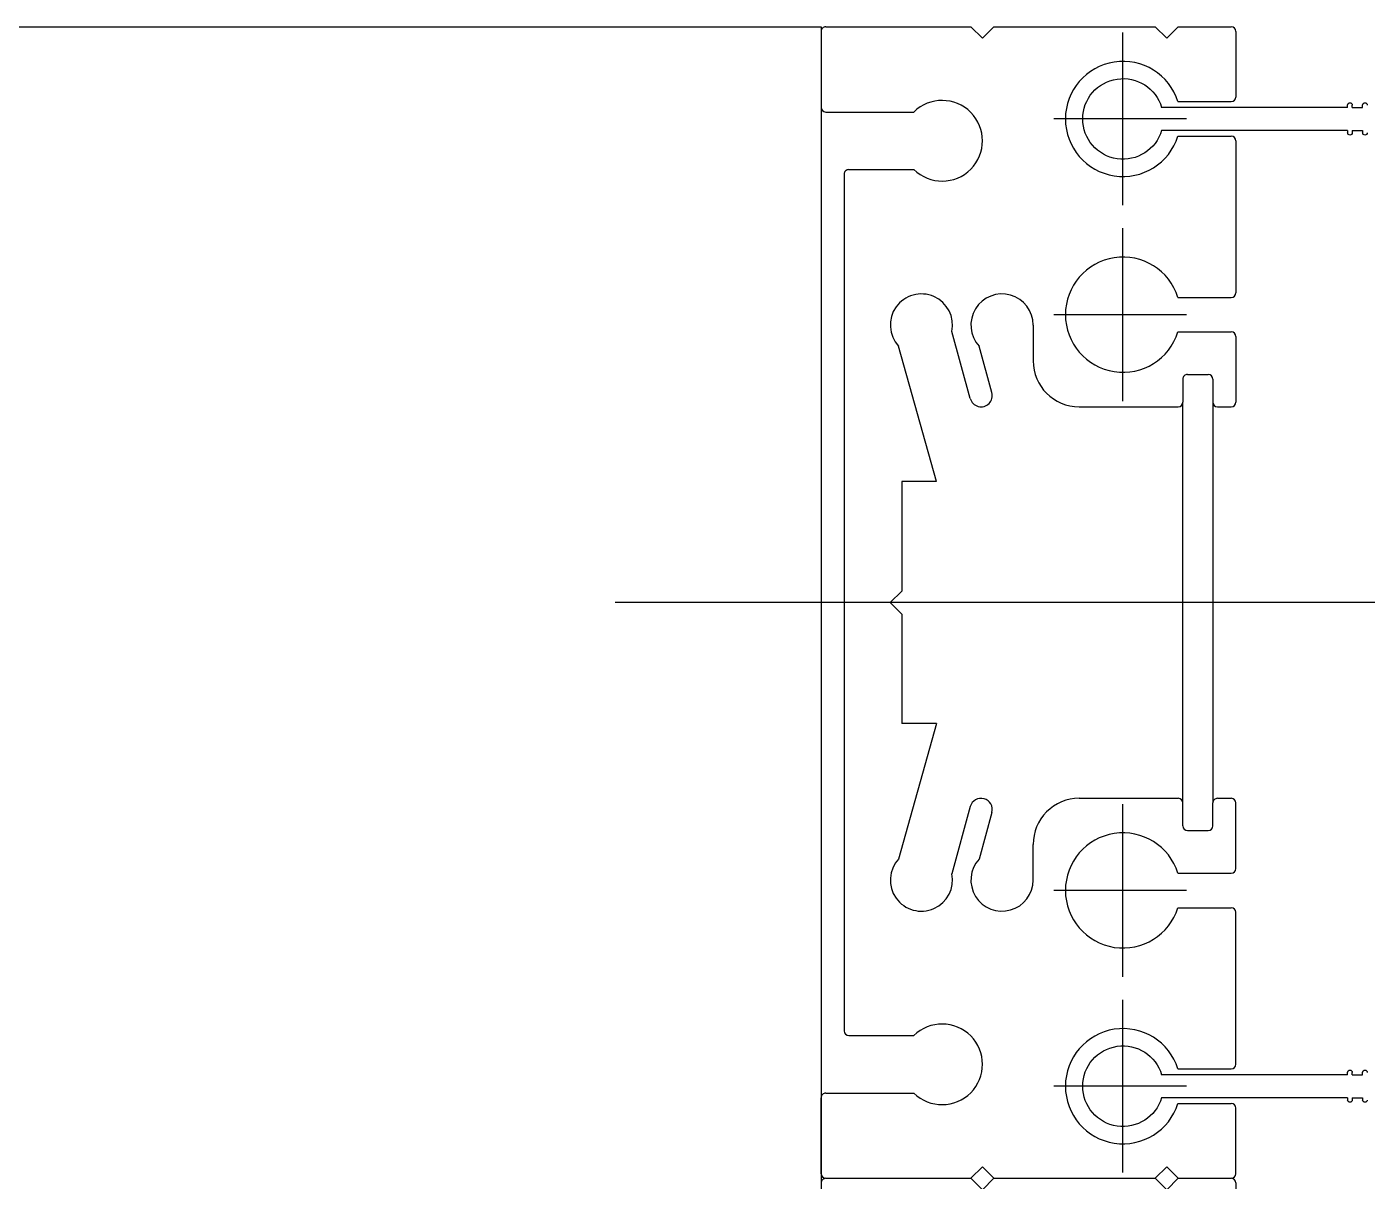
# Model space of a CAD drawing. Extents: x 152195838 to 160350639, y 364657247 to 370318102.
# Drawn here: x 157642362.1 to 157642420.2, y 365055863.3 to 365055913.4 of the extents above; entities that cross this region are included whole.
import ezdxf

# ---------------------------------------------------------------- set-up
doc = ezdxf.new("R2010")
doc.units = 0
doc.header["$MEASUREMENT"] = 0
doc.layers.get('0').update_dxf_attribs({"linetype": 'CONTINUOUS'})
doc.layers.add('XR-PLAN$0$자동도어', color=4, linetype='CONTINUOUS')

# ---------------------------------------------------------------- blocks, each defined once
blk = doc.blocks.new('XR-PLAN$0$AL')
for p, q in [((-0.2, 15.5), (-0.2, 17.8)), ((0, 18), (2.85, 18)), ((3.05, 15.485), (3.05, 17.8)), ((4.55, 15.485), (4.55, 17.8)), ((4.75, 18), (11.35, 18)), ((11.55, 15.485), (11.55, 17.8)), ((13.05, 15.485), (13.05, 17.8)), ((13.25, 18), (16.1, 18)), ((16.3, 17.2), (16.3, 17.8)), ((33.3, 17.2), (33.3, 17.8)), ((36.35, 18), (33.5, 18)), ((36.55, 15.485), (36.55, 17.8)), ((38.05, 15.485), (38.05, 17.8)), ((44.85, 18), (38.25, 18)), ((45.05, 15.485), (45.05, 17.8)), ((46.55, 15.485), (46.55, 17.8)), ((49.6, 18), (46.75, 18)), ((49.8, 15.5), (49.8, 17.8)), ((15.1, 17), (16.1, 17)), ((34.5, 17), (33.5, 17)), ((14.9, 15.9), (14.9, 16.8)), ((34.7, 15.9), (34.7, 16.8)), ((0.3, 15), (-0.2, 15.5)), ((15.1, 15.7), (16.1, 15.7)), ((16.3, 11.2), (16.3, 15.5)), ((33.3, 11.2), (33.3, 15.5)), ((34.5, 15.7), (33.5, 15.7)), ((49.3, 15), (49.8, 15.5)), ((0.3, 15), (-0.2, 14.5)), ((49.3, 15), (49.8, 14.5)), ((-0.2, 7.5), (-0.2, 14.5)), ((49.8, 7.5), (49.8, 14.5)), ((12.75, 9.2), (14.3, 9.2)), ((36.85, 9.2), (35.3, 9.2)), ((0.3, 7), (-0.2, 7.5)), ((0.3, 7), (-0.2, 6.5)), ((15.683, 7.411), (13.665, 6.857)), ((33.917, 7.411), (35.935, 6.857)), ((49.3, 7), (49.8, 7.5)), ((49.3, 7), (49.8, 6.5)), ((-0.2, 0.2), (-0.2, 6.5)), ((15.941, 6.471), (13.028, 5.671)), ((33.659, 6.471), (36.572, 5.671)), ((49.8, 0.2), (49.8, 6.5)), ((19.55, 5), (13.665, 3.357)), ((19.55, 5), (19.55, 3.5)), ((30.05, 5), (35.935, 3.357)), ((30.05, 5), (30.05, 3.5)), ((3.5, 0.2), (3.5, 4.025)), ((6, 1.2), (6, 4.025)), ((19.55, 3.5), (24.3, 3.5)), ((24.8, 3), (24.3, 3.5)), ((24.8, 3), (25.3, 3.5)), ((25.3, 3.5), (30.05, 3.5)), ((43.6, 1.2), (43.6, 4.025)), ((46.1, 0.2), (46.1, 4.025)), ((6.2, 1), (43.4, 1)), ((0, 0), (3.3, 0)), ((49.6, 0), (46.3, 0))]:
    blk.add_line(p, q)
for centre, radius, start, end in [((0, 17.8), 0.2, 90, 180), ((2.85, 17.8), 0.2, 0, 90), ((4.75, 17.8), 0.2, 90, 180), ((11.35, 17.8), 0.2, 0, 90), ((13.25, 17.8), 0.2, 90, 180), ((16.1, 17.8), 0.2, 0, 90), ((33.5, 17.8), 0.2, 90, 180), ((36.35, 17.8), 0.2, 0, 90), ((38.25, 17.8), 0.2, 90, 180), ((44.85, 17.8), 0.2, 0, 90), ((46.75, 17.8), 0.2, 90, 180), ((49.6, 17.8), 0.2, 0, 90), ((15.1, 16.8), 0.2, 90, 180), ((16.1, 17.2), 0.2, 270, 0), ((33.5, 17.2), 0.2, 180, 270), ((34.5, 16.8), 0.2, 0, 90), ((15.1, 15.9), 0.2, 180, 270), ((34.5, 15.9), 0.2, 270, 0), ((3.8, 13.1), 2.5, 107.4576, 72.5424), ((12.3, 13.1), 2.5, 107.4576, 72.5424), ((16.1, 15.5), 0.2, 360, 90), ((33.5, 15.5), 0.2, 90, 180), ((37.3, 13.1), 2.5, 107.4576, 72.5424), ((45.8, 13.1), 2.5, 107.4576, 72.5424), ((14.3, 11.2), 2, 270, 360), ((35.3, 11.2), 2, 180, 270), ((12.75, 7.85), 1.35, 90, 312.643), ((36.85, 7.85), 1.35, 227.357, 90), ((4.75, 5.25), 1.75, 315.58469, 224.41531), ((15.812, 6.941), 0.488, 285.34991, 105.34991), ((33.788, 6.941), 0.488, 74.65009, 254.65009), ((44.85, 5.25), 1.75, 315.58469, 224.41531), ((12.75, 4.35), 1.35, 78.11093, 312.643), ((36.85, 4.35), 1.35, 227.357, 101.88907), ((6.2, 1.2), 0.2, 180, 270), ((43.4, 1.2), 0.2, 270, 0), ((0, 0.2), 0.2, 180, 270), ((3.3, 0.2), 0.2, 270, 0), ((46.3, 0.2), 0.2, 180, 270), ((49.6, 0.2), 0.2, 270, 0)]:
    blk.add_arc(centre, radius, start, end)
blk = doc.blocks.new('sa9w7er')
at = {"layer": 'XR-PLAN$0$자동도어', "linetype": 'Continuous'}
for p, q in [((1989165.384, 837629.837), (1987926.248, 837629.837)), ((1987926.248, 837629.837), (1987926.248, 837504.837)), ((1989165.384, 837629.837), (1987926.248, 837629.837)), ((1987926.248, 837629.837), (1987926.248, 837504.837)), ((1987913.148, 837622.087), (1987913.148, 837629.587)), ((1987913.148, 837622.087), (1987913.148, 837629.587)), ((1987913.148, 837622.837), (1987913.148, 837628.837)), ((1987913.148, 837622.837), (1987913.148, 837628.837)), ((1987902.748, 837626.337), (1987902.748, 837626.437)), ((1987902.748, 837626.337), (1987902.748, 837626.437)), ((1987903.198, 837626.337), (1987902.748, 837626.337)), ((1987903.198, 837626.337), (1987902.748, 837626.337)), ((1987903.198, 837626.337), (1987903.198, 837626.437)), ((1987903.198, 837626.337), (1987903.198, 837626.437)), ((1987903.398, 837626.337), (1987903.398, 837626.437)), ((1987903.398, 837626.337), (1987903.398, 837626.437)), ((1987903.398, 837626.337), (1987911.471, 837626.337)), ((1987903.398, 837626.337), (1987911.471, 837626.337)), ((1987910.395, 837625.837), (1987916.148, 837625.837)), ((1987910.395, 837625.837), (1987916.148, 837625.837)), ((1987903.198, 837625.337), (1987902.748, 837625.337)), ((1987902.748, 837625.337), (1987902.748, 837625.237)), ((1987903.198, 837625.337), (1987902.748, 837625.337)), ((1987902.748, 837625.337), (1987902.748, 837625.237)), ((1987903.198, 837625.337), (1987903.198, 837625.237)), ((1987903.198, 837625.337), (1987903.198, 837625.237)), ((1987903.398, 837625.337), (1987903.398, 837625.237)), ((1987903.398, 837625.337), (1987911.471, 837625.337)), ((1987903.398, 837625.337), (1987903.398, 837625.237)), ((1987903.398, 837625.337), (1987911.471, 837625.337)), ((1987913.148, 837613.587), (1987913.148, 837621.087)), ((1987913.148, 837613.587), (1987913.148, 837621.087)), ((1987913.148, 837614.337), (1987913.148, 837620.337)), ((1987913.148, 837614.337), (1987913.148, 837620.337)), ((1987910.395, 837617.337), (1987916.148, 837617.337)), ((1987910.395, 837617.337), (1987916.148, 837617.337)), ((1987909.248, 837613.537), (1987909.248, 837596.137)), ((1987909.248, 837613.537), (1987909.248, 837596.137)), ((1987910.548, 837596.137), (1987910.548, 837613.537)), ((1987910.548, 837596.137), (1987910.548, 837613.537)), ((1987872.501, 837604.837), (1987935.189, 837604.837)), ((1987872.501, 837604.837), (1987935.189, 837604.837)), ((1987913.148, 837588.587), (1987913.148, 837596.087)), ((1987913.148, 837588.587), (1987913.148, 837596.087)), ((1987913.148, 837589.337), (1987913.148, 837595.337)), ((1987913.148, 837589.337), (1987913.148, 837595.337)), ((1987910.395, 837592.337), (1987916.148, 837592.337)), ((1987910.395, 837592.337), (1987916.148, 837592.337)), ((1987913.148, 837580.087), (1987913.148, 837587.587)), ((1987913.148, 837580.087), (1987913.148, 837587.587)), ((1987913.148, 837580.837), (1987913.148, 837586.837)), ((1987913.148, 837580.837), (1987913.148, 837586.837)), ((1987902.748, 837584.337), (1987902.748, 837584.437)), ((1987902.748, 837584.337), (1987902.748, 837584.437)), ((1987903.198, 837584.337), (1987903.198, 837584.437)), ((1987903.198, 837584.337), (1987903.198, 837584.437)), ((1987903.398, 837584.337), (1987903.398, 837584.437)), ((1987903.398, 837584.337), (1987903.398, 837584.437)), ((1987903.198, 837584.337), (1987902.748, 837584.337)), ((1987903.198, 837584.337), (1987902.748, 837584.337)), ((1987903.398, 837584.337), (1987911.471, 837584.337)), ((1987903.398, 837584.337), (1987911.471, 837584.337)), ((1987910.395, 837583.837), (1987916.148, 837583.837)), ((1987910.395, 837583.837), (1987916.148, 837583.837)), ((1987903.198, 837583.337), (1987902.748, 837583.337)), ((1987902.748, 837583.337), (1987902.748, 837583.237)), ((1987902.748, 837583.337), (1987902.748, 837583.237)), ((1987903.198, 837583.337), (1987902.748, 837583.337)), ((1987903.198, 837583.337), (1987903.198, 837583.237)), ((1987903.198, 837583.337), (1987903.198, 837583.237)), ((1987903.398, 837583.337), (1987911.471, 837583.337)), ((1987903.398, 837583.337), (1987903.398, 837583.237)), ((1987903.398, 837583.337), (1987911.471, 837583.337)), ((1987903.398, 837583.337), (1987903.398, 837583.237))]:
    blk.add_line(p, q, dxfattribs=at)
for centre, radius, start, end in [((1987913.148, 837625.837), 1.75, 196.60155, 163.39845), ((1987913.148, 837625.837), 1.75, 196.60155, 163.39845), ((1987902.648, 837626.437), 0.1, 0, 180), ((1987902.648, 837626.437), 0.1, 0, 180), ((1987903.298, 837626.437), 0.1, 0, 180), ((1987903.298, 837626.437), 0.1, 0, 180), ((1987902.648, 837625.237), 0.1, 180, 0), ((1987902.648, 837625.237), 0.1, 180, 0), ((1987903.298, 837625.237), 0.1, 180, 0), ((1987903.298, 837625.237), 0.1, 180, 0), ((1987913.148, 837583.837), 1.75, 196.60155, 163.39845), ((1987913.148, 837583.837), 1.75, 196.60155, 163.39845), ((1987902.648, 837584.437), 0.1, 0, 180), ((1987902.648, 837584.437), 0.1, 0, 180), ((1987903.298, 837584.437), 0.1, 0, 180), ((1987903.298, 837584.437), 0.1, 0, 180), ((1987902.648, 837583.237), 0.1, 180, 0), ((1987902.648, 837583.237), 0.1, 180, 0), ((1987903.298, 837583.237), 0.1, 180, 0), ((1987903.298, 837583.237), 0.1, 180, 0)]:
    blk.add_arc(centre, radius, start, end, dxfattribs=at)
at = {"layer": 'XR-PLAN$0$자동도어', "linetype": 'Continuous', "xscale": -1, "rotation": 90.00000000000001}
for p in [(1987926.248, 837629.637), (1987926.248, 837629.637), (1987926.248, 837579.637), (1987926.248, 837579.637)]:
    blk.add_blockref('XR-PLAN$0$AL', p, dxfattribs=at)

msp = doc.modelspace()

# ---------------------------------------------------------------- block references
at = {"linetype": 'Continuous', "ltscale": 5, "xscale": -1}
msp.add_blockref('sa9w7er', (159630322.7782, 364218283.562), dxfattribs=at)

doc.saveas('drawing.dxf')
